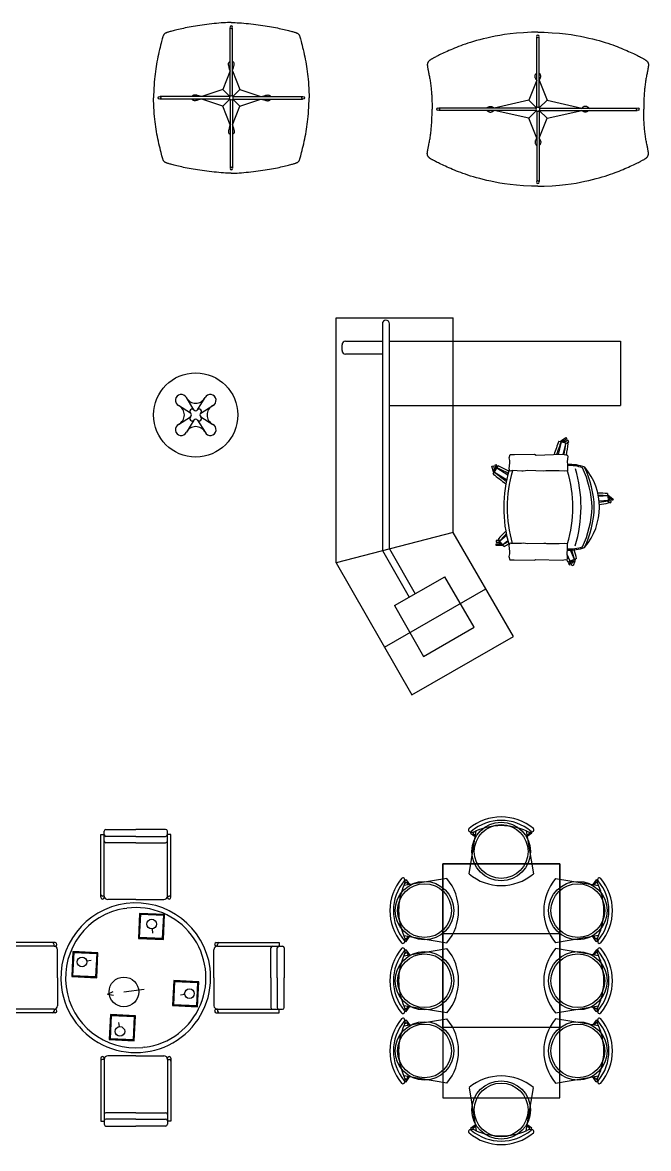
# Model space of a CAD drawing. Header units: millimetres. Extents: x -315 to 108661, y -1189 to 22294.
# Drawn here: x 37865 to 43214, y -783 to 8846 of the extents above; entities that cross this region are included whole.
import ezdxf

# ---------------------------------------------------------------- set-up
doc = ezdxf.new("R2010")
doc.units = ezdxf.units.MM
doc.layers.add('FurnitureBlock', color=7, linetype='Continuous')

# ---------------------------------------------------------------- blocks, each defined once
blk = doc.blocks.new('A$C4ff9e152')
at = {"layer": 'FurnitureBlock', "color": 18, "linetype": 'Continuous', "true_color": 0x000000}
for p, q in [((653.9, 657.4), (653.9, 1245.4)), ((674.7, 657.4), (674.7, 1245.4)), ((592.9, 715.3), (652.5, 656.1)), ((735.8, 715.3), (676.1, 656.1)), ((651.2, 654.6), (55.1, 654.6)), ((651.2, 633.8), (55.1, 633.8)), ((592.9, 573.2), (652.5, 632.3)), ((653.9, 631.1), (653.9, 43.1)), ((674.7, 631.1), (674.7, 43.1)), ((735.8, 573.2), (676.1, 632.3)), ((677.5, 654.6), (1273.5, 654.6)), ((677.5, 633.8), (1273.5, 633.8))]:
    blk.add_line(p, q, dxfattribs=at)
for points in [[(664.3, 1288.4), (650.1, 1288.2), (632.2, 1287.7), (614.6, 1286.9), (596.6, 1285.9), (577.8, 1284.6), (558.3, 1282.9), (538.2, 1281.1), (517.6, 1279), (496.8, 1276.7), (475.9, 1274.3), (455.1, 1271.7), (434.6, 1269), (414.5, 1266.3), (394.9, 1263.4), (375.7, 1260.5), (357, 1257.5), (338.8, 1254.5), (321.1, 1251.4), (303.9, 1248.2), (287.2, 1245), (271.1, 1241.8), (255.5, 1238.6), (240.6, 1235.3), (226.3, 1232.1), (212.7, 1229), (199.9, 1225.9), (187.9, 1222.9), (176.8, 1220.1), (166.5, 1217.4), (157.1, 1214.9), (148.6, 1212.6), (140.9, 1210.4), (133.9, 1208.3), (127.7, 1206.5), (122.1, 1204.8), (117.3, 1203.2), (113.1, 1201.8), (109.4, 1200.5), (106.2, 1199.3), (103.5, 1198.2), (101.1, 1197.1), (99, 1196), (97.2, 1194.9), (95.5, 1193.7), (93.8, 1192.3), (92.3, 1190.9), (90.8, 1189.4), (89.4, 1187.8), (88.1, 1186.2), (86.8, 1184.4), (85.6, 1182.6), (84.5, 1180.8), (83.4, 1178.8), (82.3, 1176.5), (81.1, 1173.6), (79.7, 1169.7), (78.1, 1164.6), (76.1, 1157.9), (73.7, 1149.4), (70.9, 1138.8), (67.4, 1125.9), (63.6, 1110.9), (59.3, 1094), (54.8, 1075.8), (50.2, 1056.4), (45.5, 1036.2), (40.9, 1015.6), (36.5, 994.8), (32.3, 974.1), (28.4, 953.5), (24.8, 932.9), (21.4, 912.1), (18.3, 891.1), (15.4, 869.7), (12.7, 848), (10.3, 825.6), (8, 802.6), (6, 778.7), (4.2, 753.5), (2.7, 726.8), (1.4, 698.2), (0.5, 667.6), (0, 644.2)], [(664.3, 1288.4), (678.6, 1288.2), (696.4, 1287.7), (714.1, 1286.9), (732, 1285.9), (750.8, 1284.6), (770.4, 1282.9), (790.5, 1281.1), (811.1, 1279), (831.9, 1276.7), (852.7, 1274.3), (873.5, 1271.7), (894, 1269), (914.1, 1266.3), (933.8, 1263.4), (952.9, 1260.5), (971.6, 1257.5), (989.8, 1254.5), (1007.5, 1251.4), (1024.7, 1248.2), (1041.4, 1245), (1057.6, 1241.8), (1073.1, 1238.6), (1088.1, 1235.3), (1102.4, 1232.1), (1115.9, 1229), (1128.7, 1225.9), (1140.7, 1222.9), (1151.9, 1220.1), (1162.1, 1217.4), (1171.5, 1214.9), (1180, 1212.6), (1187.8, 1210.4), (1194.7, 1208.3), (1201, 1206.5), (1206.5, 1204.8), (1211.4, 1203.2), (1215.6, 1201.8), (1219.2, 1200.5), (1222.4, 1199.3), (1225.1, 1198.2), (1227.5, 1197.1), (1229.6, 1196), (1231.5, 1194.9), (1233.2, 1193.7), (1234.8, 1192.3), (1236.4, 1190.9), (1237.9, 1189.4), (1239.3, 1187.8), (1240.6, 1186.2), (1241.9, 1184.4), (1243.1, 1182.6), (1244.2, 1180.8), (1245.3, 1178.8), (1246.4, 1176.5), (1247.6, 1173.6), (1248.9, 1169.7), (1250.6, 1164.6), (1252.5, 1157.9), (1254.9, 1149.4), (1257.8, 1138.8), (1261.2, 1125.9), (1265.1, 1110.9), (1269.3, 1094), (1273.8, 1075.8), (1278.5, 1056.4), (1283.2, 1036.2), (1287.8, 1015.6), (1292.2, 994.8), (1296.4, 974.1), (1300.2, 953.5), (1303.9, 932.9), (1307.2, 912.1), (1310.4, 891.1), (1313.3, 869.7), (1315.9, 848), (1318.4, 825.6), (1320.6, 802.6), (1322.6, 778.7), (1324.4, 753.5), (1326, 726.8), (1327.2, 698.2), (1328.2, 667.6), (1328.7, 644.2)], [(653.9, 874.9), (592.9, 715.3), (411.5, 654.6)], [(653.9, 874.9), (650.1, 889), (646.9, 900.6), (644.5, 910.1), (642.6, 917.6), (641.3, 923.7), (640.4, 928.5), (640, 932.5), (640, 936), (640.3, 939.2), (641, 942.2), (642, 945.1), (643.5, 947.8), (645.4, 950.4), (647.8, 952.9), (650.6, 955.3), (653.9, 957.6)], [(674.7, 874.9), (678.6, 889), (681.7, 900.6), (684.2, 910.1), (686.1, 917.6), (687.4, 923.7), (688.2, 928.5), (688.6, 932.5), (688.7, 936), (688.3, 939.2), (687.7, 942.2), (686.6, 945.1), (685.1, 947.8), (683.2, 950.4), (680.9, 952.9), (678.1, 955.3), (674.7, 957.6)], [(674.7, 874.9), (735.8, 715.3), (917.1, 654.6)], [(664.3, 0), (650.1, 0.2), (632.2, 0.7), (614.6, 1.5), (596.6, 2.5), (577.8, 3.9), (558.3, 5.5), (538.2, 7.3), (517.6, 9.4), (496.8, 11.7), (475.9, 14.1), (455.1, 16.7), (434.6, 19.4), (414.5, 22.2), (394.9, 25), (375.7, 27.9), (357, 30.9), (338.8, 33.9), (321.1, 37), (303.9, 40.2), (287.2, 43.4), (271.1, 46.6), (255.5, 49.9), (240.6, 53.1), (226.3, 56.3), (212.7, 59.5), (199.9, 62.5), (187.9, 65.5), (176.8, 68.3), (166.5, 71), (157.1, 73.5), (148.6, 75.8), (140.9, 78), (133.9, 80.1), (127.7, 82), (122.1, 83.7), (117.3, 85.2), (113.1, 86.6), (109.4, 87.9), (106.2, 89.1), (103.5, 90.2), (101.1, 91.3), (99, 92.4), (97.2, 93.6), (95.5, 94.8), (93.8, 96.1), (92.3, 97.5), (90.8, 99), (89.4, 100.6), (88.1, 102.3), (86.8, 104), (85.6, 105.8), (84.5, 107.6), (83.4, 109.6), (82.3, 111.9), (81.1, 114.8), (79.7, 118.7), (78.1, 123.8), (76.1, 130.5), (73.7, 139), (70.9, 149.6), (67.4, 162.5), (63.6, 177.6), (59.3, 194.4), (54.8, 212.6), (50.2, 232), (45.5, 252.2), (40.9, 272.8), (36.5, 293.6), (32.3, 314.3), (28.4, 334.9), (24.8, 355.6), (21.4, 376.3), (18.3, 397.3), (15.4, 418.7), (12.7, 440.5), (10.3, 462.8), (8, 485.8), (6, 509.8), (4.2, 534.9), (2.7, 561.7), (1.4, 590.2), (0.5, 620.9), (0, 644.2)], [(411.5, 654.6), (397.4, 658.5), (385.8, 661.6), (376.4, 664.1), (368.8, 665.9), (362.8, 667.3), (358, 668.1), (354, 668.5), (350.5, 668.5), (347.3, 668.2), (344.2, 667.5), (341.4, 666.5), (338.6, 665), (336, 663.1), (333.6, 660.8), (331.2, 657.9), (328.9, 654.6)], [(411.5, 633.8), (397.4, 630), (385.8, 626.8), (376.4, 624.3), (368.8, 622.5), (362.8, 621.1), (358, 620.3), (354, 619.9), (350.5, 619.9), (347.3, 620.2), (344.2, 620.9), (341.4, 621.9), (338.6, 623.4), (336, 625.3), (333.6, 627.6), (331.2, 630.5), (328.9, 633.8)], [(653.9, 413.5), (592.9, 573.2), (411.5, 633.8)], [(664.3, 0), (678.6, 0.2), (696.4, 0.7), (714.1, 1.5), (732, 2.5), (750.8, 3.9), (770.4, 5.5), (790.5, 7.3), (811.1, 9.4), (831.9, 11.7), (852.7, 14.1), (873.5, 16.7), (894, 19.4), (914.1, 22.2), (933.8, 25), (952.9, 27.9), (971.6, 30.9), (989.8, 33.9), (1007.5, 37), (1024.7, 40.2), (1041.4, 43.4), (1057.6, 46.6), (1073.1, 49.9), (1088.1, 53.1), (1102.4, 56.3), (1115.9, 59.5), (1128.7, 62.5), (1140.7, 65.5), (1151.9, 68.3), (1162.1, 71), (1171.5, 73.5), (1180, 75.8), (1187.8, 78), (1194.7, 80.1), (1201, 82), (1206.5, 83.7), (1211.4, 85.2), (1215.6, 86.6), (1219.2, 87.9), (1222.4, 89.1), (1225.1, 90.2), (1227.5, 91.3), (1229.6, 92.4), (1231.5, 93.6), (1233.2, 94.8), (1234.8, 96.1), (1236.4, 97.5), (1237.9, 99), (1239.3, 100.6), (1240.6, 102.3), (1241.9, 104), (1243.1, 105.8), (1244.2, 107.6), (1245.3, 109.6), (1246.4, 111.9), (1247.6, 114.8), (1248.9, 118.7), (1250.6, 123.8), (1252.5, 130.5), (1254.9, 139), (1257.8, 149.6), (1261.2, 162.5), (1265.1, 177.6), (1269.3, 194.4), (1273.8, 212.6), (1278.5, 232), (1283.2, 252.2), (1287.8, 272.8), (1292.2, 293.6), (1296.4, 314.3), (1300.2, 334.9), (1303.9, 355.6), (1307.2, 376.3), (1310.4, 397.3), (1313.3, 418.7), (1315.9, 440.5), (1318.4, 462.8), (1320.6, 485.8), (1322.6, 509.8), (1324.4, 534.9), (1326, 561.7), (1327.2, 590.2), (1328.2, 620.9), (1328.7, 644.2)], [(674.7, 413.5), (735.8, 573.2), (917.1, 633.8)], [(917.1, 654.6), (931.2, 658.5), (942.8, 661.6), (952.2, 664.1), (959.8, 666), (965.8, 667.3), (970.7, 668.1), (974.7, 668.5), (978.2, 668.6), (981.4, 668.2), (984.4, 667.6), (987.3, 666.5), (990, 665), (992.6, 663.1), (995.1, 660.8), (997.5, 658), (999.8, 654.6)], [(917.1, 633.8), (931.2, 630), (942.8, 626.8), (952.2, 624.4), (959.8, 622.5), (965.8, 621.1), (970.7, 620.3), (974.7, 619.9), (978.2, 619.9), (981.4, 620.2), (984.4, 620.9), (987.3, 621.9), (990, 623.4), (992.6, 625.3), (995.1, 627.6), (997.5, 630.5), (999.8, 633.8)], [(653.9, 413.5), (650.1, 399.4), (646.9, 387.8), (644.5, 378.4), (642.6, 370.8), (641.3, 364.8), (640.4, 359.9), (640, 355.9), (640, 352.4), (640.3, 349.2), (641, 346.2), (642, 343.3), (643.5, 340.6), (645.4, 338), (647.8, 335.5), (650.6, 333.1), (653.9, 330.8)], [(674.7, 413.5), (678.6, 399.4), (681.7, 387.8), (684.2, 378.4), (686.1, 370.8), (687.4, 364.8), (688.2, 359.9), (688.6, 355.9), (688.7, 352.4), (688.3, 349.2), (687.7, 346.2), (686.6, 343.3), (685.1, 340.6), (683.2, 338), (680.9, 335.5), (678.1, 333.1), (674.7, 330.8)]]:
    blk.add_lwpolyline(points, dxfattribs=at)
for centre in [(51.1, 644.2), (1277.5, 644.2)]:
    blk.add_circle(centre, 11.2, dxfattribs=at)
for centre, radius, start, end in [((664.3, 1249.4), 11.2, 90, 270), ((664.3, 1249.4), 11.2, 270, 90), ((664.3, 644.2), 16.8, 90, 270), ((664.3, 644.2), 16.8, 270, 90), ((664.3, 39), 11.2, 90, 270), ((664.3, 39), 11.2, 270, 90)]:
    blk.add_arc(centre, radius, start, end, dxfattribs=at)
blk = doc.blocks.new('A$C0fa32fe7')
at = {"layer": 'FurnitureBlock', "color": 18, "linetype": 'Continuous', "true_color": 0x000000}
for p, q in [((934.6, 672.5), (934.6, 1278.5)), ((955.4, 672.5), (955.4, 1278.5)), ((866.8, 736.2), (933, 671.1)), ((1023.1, 736.2), (956.9, 671.1)), ((931.8, 669.8), (96, 669.8)), ((931.9, 648.9), (96.1, 648.9)), ((866.8, 582.5), (933, 647.6)), ((934.6, 646.2), (934.6, 40.2)), ((955.4, 646.2), (955.4, 40.2)), ((1023.1, 582.5), (956.9, 647.6)), ((958.1, 669.8), (1793.9, 669.8)), ((958.1, 648.9), (1793.8, 648.9))]:
    blk.add_line(p, q, dxfattribs=at)
for points in [[(945, 1318.7), (891, 1317.2), (821.8, 1313.6), (761.2, 1309), (707.8, 1303.4), (660.6, 1297.1), (618.3, 1290.3), (579.5, 1283.1), (543.4, 1275.8), (509.6, 1268.4), (477.9, 1260.8), (448.2, 1253.2), (420.4, 1245.7), (394.4, 1238.1), (369.9, 1230.6), (346.9, 1223.2), (325.2, 1215.9), (304.8, 1208.8), (285.4, 1201.7), (267, 1194.7), (249.4, 1187.8), (232.6, 1181), (216.3, 1174.1), (200.6, 1167.3), (185.2, 1160.6), (170.3, 1153.9), (155.9, 1147.3), (142.1, 1140.9), (129.1, 1134.7), (116.8, 1128.8), (105.4, 1123.3), (94.9, 1118.2), (85.5, 1113.6), (77, 1109.4), (69.4, 1105.6), (62.5, 1102.1), (56.4, 1098.9), (50.9, 1096), (45.9, 1093.4), (41.4, 1090.9), (37.3, 1088.6), (33.5, 1086.4), (30, 1084.3), (26.8, 1082.3), (23.9, 1080.3), (21.2, 1078.4), (18.8, 1076.5), (16.5, 1074.6), (14.5, 1072.6), (12.6, 1070.6), (10.8, 1068.6), (9.2, 1066.6), (7.8, 1064.6), (6.5, 1062.5), (5.3, 1060.5), (4.3, 1058.4), (3.4, 1056.3), (2.6, 1054.2), (1.9, 1052.1), (1.3, 1050), (0.8, 1047.8), (0.5, 1045.6), (0.2, 1043.4), (0.1, 1041.1), (0, 1038.7), (0, 1036.2), (0.2, 1033.6), (0.4, 1030.8), (0.8, 1027.6), (1.3, 1024.2), (1.8, 1020.4), (2.6, 1016.2), (3.4, 1011.6), (4.3, 1006.4), (5.4, 1000.8), (6.6, 994.7), (7.9, 988.1), (9.3, 981.1), (10.8, 973.5), (12.4, 965.5), (14.1, 957), (15.9, 948), (17.7, 938.6), (19.5, 928.9), (21.4, 918.9), (23.1, 908.6), (24.9, 898), (26.5, 887.3), (28, 876.5), (29.4, 865.6), (30.7, 854.6), (31.9, 843.5), (33, 832.5), (34, 821.5), (35, 810.5), (35.8, 799.7), (36.6, 788.9), (37.3, 778.2), (38, 767.5), (38.5, 756.7), (39.1, 745.8), (39.5, 734.7), (39.8, 723.4), (40.1, 711.7), (40.4, 699.7), (40.5, 687), (40.6, 673.6), (40.5, 659.4)], [(945, 1318.7), (998.9, 1317.2), (1068.1, 1313.6), (1128.8, 1309), (1182.1, 1303.4), (1229.3, 1297.1), (1271.7, 1290.3), (1310.4, 1283.1), (1346.5, 1275.8), (1380.3, 1268.4), (1412, 1260.8), (1441.7, 1253.2), (1469.5, 1245.7), (1495.6, 1238.1), (1520, 1230.6), (1543, 1223.2), (1564.7, 1215.9), (1585.2, 1208.8), (1604.5, 1201.7), (1622.9, 1194.7), (1640.5, 1187.8), (1657.3, 1181), (1673.6, 1174.1), (1689.3, 1167.3), (1704.7, 1160.6), (1719.6, 1153.9), (1734, 1147.3), (1747.8, 1140.9), (1760.8, 1134.7), (1773.1, 1128.8), (1784.5, 1123.3), (1795, 1118.2), (1804.4, 1113.6), (1812.9, 1109.4), (1820.6, 1105.6), (1827.4, 1102.1), (1833.5, 1098.9), (1839, 1096), (1844, 1093.4), (1848.5, 1090.9), (1852.7, 1088.6), (1856.5, 1086.4), (1859.9, 1084.3), (1863.1, 1082.3), (1866, 1080.3), (1868.7, 1078.4), (1871.1, 1076.5), (1873.4, 1074.6), (1875.4, 1072.6), (1877.4, 1070.6), (1879.1, 1068.6), (1880.7, 1066.6), (1882.1, 1064.6), (1883.4, 1062.5), (1884.6, 1060.5), (1885.6, 1058.4), (1886.5, 1056.3), (1887.4, 1054.2), (1888, 1052.1), (1888.6, 1050), (1889.1, 1047.8), (1889.4, 1045.6), (1889.7, 1043.4), (1889.9, 1041.1), (1889.9, 1038.7), (1889.9, 1036.2), (1889.7, 1033.6), (1889.5, 1030.8), (1889.1, 1027.6), (1888.7, 1024.2), (1888.1, 1020.4), (1887.4, 1016.2), (1886.5, 1011.6), (1885.6, 1006.4), (1884.5, 1000.8), (1883.3, 994.7), (1882, 988.1), (1880.6, 981.1), (1879.1, 973.5), (1877.5, 965.5), (1875.8, 957), (1874, 948), (1872.2, 938.6), (1870.4, 928.9), (1868.6, 918.9), (1866.8, 908.6), (1865, 898), (1863.4, 887.3), (1861.9, 876.5), (1860.5, 865.6), (1859.2, 854.6), (1858, 843.5), (1856.9, 832.5), (1855.9, 821.5), (1854.9, 810.5), (1854.1, 799.7), (1853.3, 788.9), (1852.6, 778.2), (1851.9, 767.5), (1851.4, 756.7), (1850.9, 745.8), (1850.4, 734.7), (1850.1, 723.4), (1849.8, 711.7), (1849.5, 699.7), (1849.4, 687), (1849.4, 673.6), (1849.4, 659.4)], [(934.6, 908.2), (931.3, 913.3), (928.6, 917.8), (926.3, 921.8), (924.5, 925.6), (923, 929), (921.9, 932.2), (921.2, 935.4), (920.8, 938.5), (920.6, 941.7), (920.8, 945), (921.4, 948.6), (922.6, 952.3), (924.4, 956.4), (926.9, 960.9), (930.3, 965.7), (934.6, 971.1)], [(955.4, 908.2), (958.6, 913.3), (961.3, 917.8), (963.6, 921.8), (965.5, 925.6), (966.9, 929), (968, 932.2), (968.7, 935.4), (969.2, 938.5), (969.3, 941.7), (969.1, 945), (968.5, 948.6), (967.3, 952.3), (965.5, 956.4), (963, 960.9), (959.6, 965.7), (955.4, 971.1)], [(934.6, 908.2), (866.8, 736.2), (570.2, 669.8)], [(955.4, 908.2), (1023.1, 736.2), (1319.7, 669.8)], [(507.3, 669.8), (512.3, 673), (516.9, 675.7), (520.9, 678), (524.6, 679.9), (528.1, 681.3), (531.3, 682.4), (534.4, 683.1), (537.6, 683.6), (540.8, 683.7), (544.1, 683.5), (547.6, 682.9), (551.4, 681.7), (555.5, 679.9), (559.9, 677.4), (564.8, 674), (570.2, 669.8)], [(1382.6, 669.8), (1377.6, 673), (1373.1, 675.7), (1369, 678), (1365.3, 679.9), (1361.9, 681.3), (1358.6, 682.4), (1355.5, 683.1), (1352.3, 683.6), (1349.1, 683.7), (1345.8, 683.5), (1342.3, 682.9), (1338.5, 681.7), (1334.4, 679.9), (1330, 677.4), (1325.1, 674), (1319.7, 669.8)], [(945, 0), (891, 1.5), (821.8, 5.1), (761.2, 9.7), (707.8, 15.3), (660.6, 21.6), (618.3, 28.4), (579.5, 35.6), (543.4, 42.9), (509.6, 50.4), (477.9, 57.9), (448.2, 65.5), (420.4, 73), (394.4, 80.6), (369.9, 88.1), (346.9, 95.5), (325.2, 102.8), (304.8, 109.9), (285.4, 117), (267, 124), (249.4, 130.9), (232.6, 137.8), (216.3, 144.6), (200.6, 151.4), (185.2, 158.1), (170.3, 164.9), (155.9, 171.4), (142.1, 177.9), (129.1, 184), (116.8, 189.9), (105.4, 195.4), (94.9, 200.5), (85.5, 205.1), (77, 209.3), (69.4, 213.2), (62.5, 216.6), (56.4, 219.8), (50.9, 222.7), (45.9, 225.3), (41.4, 227.8), (37.3, 230.1), (33.5, 232.3), (30, 234.4), (26.8, 236.4), (23.9, 238.4), (21.2, 240.3), (18.8, 242.2), (16.5, 244.2), (14.5, 246.1), (12.6, 248.1), (10.8, 250.1), (9.2, 252.1), (7.8, 254.1), (6.5, 256.2), (5.3, 258.2), (4.3, 260.3), (3.4, 262.4), (2.6, 264.5), (1.9, 266.6), (1.3, 268.7), (0.8, 270.9), (0.5, 273.1), (0.2, 275.4), (0.1, 277.7), (0, 280), (0, 282.5), (0.2, 285.1), (0.4, 288), (0.8, 291.1), (1.3, 294.5), (1.8, 298.3), (2.6, 302.5), (3.4, 307.2), (4.3, 312.3), (5.4, 317.9), (6.6, 324), (7.9, 330.6), (9.3, 337.7), (10.8, 345.2), (12.4, 353.2), (14.1, 361.8), (15.9, 370.7), (17.7, 380.1), (19.5, 389.8), (21.4, 399.9), (23.1, 410.2), (24.9, 420.7), (26.5, 431.4), (28, 442.2), (29.4, 453.1), (30.7, 464.1), (31.9, 475.2), (33, 486.2), (34, 497.2), (35, 508.2), (35.8, 519.1), (36.6, 529.8), (37.3, 540.5), (38, 551.2), (38.5, 562), (39.1, 572.9), (39.5, 584), (39.8, 595.3), (40.1, 607), (40.4, 619), (40.5, 631.7), (40.6, 645.2), (40.5, 659.4)], [(507.3, 649), (512.3, 645.7), (516.9, 643), (520.9, 640.7), (524.6, 638.9), (528.1, 637.4), (531.3, 636.3), (534.4, 635.6), (537.6, 635.2), (540.8, 635), (544.1, 635.2), (547.6, 635.8), (551.4, 637), (555.5, 638.8), (559.9, 641.3), (564.8, 644.7), (570.2, 649)], [(934.6, 410.5), (866.8, 582.5), (570.2, 649)], [(945, 0), (998.9, 1.5), (1068.1, 5.1), (1128.8, 9.7), (1182.1, 15.3), (1229.3, 21.6), (1271.7, 28.4), (1310.4, 35.6), (1346.5, 42.9), (1380.3, 50.4), (1412, 57.9), (1441.7, 65.5), (1469.5, 73), (1495.6, 80.6), (1520, 88.1), (1543, 95.5), (1564.7, 102.8), (1585.2, 109.9), (1604.5, 117), (1622.9, 124), (1640.5, 130.9), (1657.3, 137.8), (1673.6, 144.6), (1689.3, 151.4), (1704.7, 158.1), (1719.6, 164.9), (1734, 171.4), (1747.8, 177.9), (1760.8, 184), (1773.1, 189.9), (1784.5, 195.4), (1795, 200.5), (1804.4, 205.1), (1812.9, 209.3), (1820.6, 213.2), (1827.4, 216.6), (1833.5, 219.8), (1839, 222.7), (1844, 225.3), (1848.5, 227.8), (1852.7, 230.1), (1856.5, 232.3), (1859.9, 234.4), (1863.1, 236.4), (1866, 238.4), (1868.7, 240.3), (1871.1, 242.2), (1873.4, 244.2), (1875.4, 246.1), (1877.4, 248.1), (1879.1, 250.1), (1880.7, 252.1), (1882.1, 254.1), (1883.4, 256.2), (1884.6, 258.2), (1885.6, 260.3), (1886.5, 262.4), (1887.4, 264.5), (1888, 266.6), (1888.6, 268.7), (1889.1, 270.9), (1889.4, 273.1), (1889.7, 275.4), (1889.9, 277.7), (1889.9, 280), (1889.9, 282.5), (1889.7, 285.1), (1889.5, 288), (1889.1, 291.1), (1888.7, 294.5), (1888.1, 298.3), (1887.4, 302.5), (1886.5, 307.2), (1885.6, 312.3), (1884.5, 317.9), (1883.3, 324), (1882, 330.6), (1880.6, 337.7), (1879.1, 345.2), (1877.5, 353.2), (1875.8, 361.8), (1874, 370.7), (1872.2, 380.1), (1870.4, 389.8), (1868.6, 399.9), (1866.8, 410.2), (1865, 420.7), (1863.4, 431.4), (1861.9, 442.2), (1860.5, 453.1), (1859.2, 464.1), (1858, 475.2), (1856.9, 486.2), (1855.9, 497.2), (1854.9, 508.2), (1854.1, 519.1), (1853.3, 529.8), (1852.6, 540.5), (1851.9, 551.2), (1851.4, 562), (1850.9, 572.9), (1850.4, 584), (1850.1, 595.3), (1849.8, 607), (1849.5, 619), (1849.4, 631.7), (1849.4, 645.2), (1849.4, 659.4)], [(955.4, 410.5), (1023.1, 582.5), (1319.7, 649)], [(1382.6, 649), (1377.6, 645.7), (1373.1, 643), (1369, 640.7), (1365.3, 638.9), (1361.9, 637.4), (1358.6, 636.3), (1355.5, 635.6), (1352.3, 635.2), (1349.1, 635), (1345.8, 635.2), (1342.3, 635.8), (1338.5, 637), (1334.4, 638.8), (1330, 641.3), (1325.1, 644.7), (1319.7, 649)], [(934.6, 410.5), (931.3, 405.4), (928.6, 400.9), (926.3, 396.9), (924.5, 393.2), (923, 389.7), (921.9, 386.5), (921.2, 383.3), (920.8, 380.2), (920.6, 377), (920.8, 373.7), (921.4, 370.1), (922.6, 366.4), (924.4, 362.3), (926.9, 357.8), (930.3, 353), (934.6, 347.6)], [(955.4, 410.5), (958.6, 405.4), (961.3, 400.9), (963.6, 396.9), (965.5, 393.2), (966.9, 389.7), (968, 386.5), (968.7, 383.3), (969.2, 380.2), (969.3, 377), (969.1, 373.7), (968.5, 370.1), (967.3, 366.4), (965.5, 362.3), (963, 357.8), (959.6, 353), (955.4, 347.6)]]:
    blk.add_lwpolyline(points, dxfattribs=at)
for centre in [(92, 659.3), (1797.9, 659.3)]:
    blk.add_circle(centre, 11.2, dxfattribs=at)
for centre, radius, start, end in [((945, 1282.6), 11.2, 90, 270), ((945, 1282.6), 11.2, 270, 90), ((945, 659.4), 16.8, 90, 270), ((945, 659.4), 16.8, 270, 90), ((945, 36.2), 11.2, 90, 270), ((945, 36.2), 11.2, 270, 90)]:
    blk.add_arc(centre, radius, start, end, dxfattribs=at)
blk = doc.blocks.new('A$Cfc5571a5')
at = {"layer": 'FurnitureBlock', "color": 18, "true_color": 0x000000}
for p, q in [((345, 403.2), (280.3, 508.2)), ((375, 403.2), (439.7, 508.2)), ((316.8, 375), (213.5, 440.4)), ((403.2, 375), (506.5, 440.4)), ((213.5, 279.6), (316.8, 345)), ((345, 316.8), (280.3, 211.8)), ((375, 316.8), (439.7, 211.8)), ((403.2, 345), (506.5, 279.6))]:
    blk.add_line(p, q, dxfattribs=at)
blk.add_circle((360, 360), 360, dxfattribs=at)
for centre, radius, start, end in [((236, 485), 50, 27.66045, 243.2345), ((360, 550), 90, 207.66045, 332.33955), ((484, 485), 50, 296.7655, 152.33955), ((173, 360), 90, 296.7655, 63.2345), ((330, 390), 20, 41.40962, 228.59038), ((360, 416.5), 20, 221.40962, 318.59038), ((390, 390), 20, 311.40962, 138.59038), ((547, 360), 90, 116.7655, 243.2345), ((330, 330), 20, 131.40962, 318.59038), ((303.5, 360), 20, 311.40962, 48.59038), ((360, 303.5), 20, 41.40962, 138.59038), ((390, 330), 20, 221.40962, 48.59038), ((416.5, 360), 20, 131.40962, 228.59038), ((236, 235), 50, 116.7655, 332.33955), ((360, 170), 90, 27.66045, 152.33955), ((484, 235), 50, 207.66045, 63.2345)]:
    blk.add_arc(centre, radius, start, end, dxfattribs=at)
blk = doc.blocks.new('A$C6af6b050')
at = {"layer": 'FurnitureBlock', "color": 18, "linetype": 'ByBlock', "lineweight": -2, "ltscale": 0.7, "true_color": 0x000000}
for p, q in [((2932.4, 4332.6), (2932.4, 6427.6)), ((2932.4, 6427.6), (3932.4, 6427.6)), ((3932.4, 4592.6), (3932.4, 6427.6)), ((3932.4, 6227.6), (5362.4, 6227.6)), ((5362.4, 6227.6), (5362.4, 5677.6)), ((3932.4, 5677.6), (5362.4, 5677.6)), ((4410.7, 5232), (4418.6, 5258.8)), ((4415.7, 5209.2), (4410.7, 5232)), ((4416.5, 5187.5), (4415.7, 5209.2)), ((4418.6, 5258.8), (4456.7, 5258.7)), ((4456.7, 5258.7), (4627.7, 5262.7)), ((4627.7, 5262.7), (4640.6, 5254.6)), ((4640.6, 5254.6), (4865, 5260.6)), ((4865, 5260.6), (4893.8, 5255.5)), ((4893.8, 5255.5), (4907.9, 5256)), ((4911.3, 5245.8), (4907.2, 5195)), ((4907.9, 5256), (4911.3, 5245.8)), ((4410.5, 5136.1), (4416.5, 5187.5)), ((4416.7, 5118.8), (4410.5, 5136.1)), ((4422.6, 5117.7), (4416.7, 5118.8)), ((4430.7, 5119), (4422.6, 5117.7)), ((4438.8, 5120.9), (4430.7, 5119)), ((4518, 5117.7), (4438.8, 5120.9)), ((4531.2, 5116.6), (4518, 5117.7)), ((4551.2, 5119.8), (4531.2, 5116.6)), ((4571.1, 5122), (4551.2, 5119.8)), ((4707.1, 5117.9), (4571.1, 5122)), ((4724.1, 5119), (4707.1, 5117.9)), ((4733.1, 5120.7), (4724.1, 5119)), ((4744.4, 5120.7), (4733.1, 5120.7)), ((4839.3, 5120.5), (4744.4, 5120.7)), ((4883.4, 5117), (4839.3, 5120.5)), ((4910.5, 5119.8), (4883.4, 5117)), ((4907.2, 5195), (4910, 5174.1)), ((4910, 5174.1), (4910.5, 5140.7)), ((4910.5, 5140.7), (4910.5, 5119.8)), ((3932.4, 4592.6), (2932.4, 4332.6)), ((3932.4, 4592.6), (2932.4, 4332.6)), ((3327.2, 4558.9), (3327.4, 4558.4)), ((4446.5, 3702), (3932.4, 4592.6)), ((4415.5, 4498.8), (4409.2, 4481.5)), ((4409.2, 4481.5), (4415, 4430)), ((4415, 4430), (4414.2, 4408.4)), ((4421.4, 4499.8), (4415.5, 4498.8)), ((4429.5, 4498.5), (4421.4, 4499.8)), ((4437.6, 4496.6), (4429.5, 4498.5)), ((4516.8, 4499.4), (4437.6, 4496.6)), ((4530.1, 4500.5), (4516.8, 4499.4)), ((4550, 4497.2), (4530.1, 4500.5)), ((4569.9, 4494.9), (4550, 4497.2)), ((4705.9, 4498.5), (4569.9, 4494.9)), ((4722.9, 4497.3), (4705.9, 4498.5)), ((4731.9, 4495.6), (4722.9, 4497.3)), ((4743.2, 4495.6), (4731.9, 4495.6)), ((4838.1, 4495.4), (4743.2, 4495.6)), ((4882.2, 4498.7), (4838.1, 4495.4)), ((4909.3, 4495.8), (4882.2, 4498.7)), ((4905.8, 4420.7), (4908.6, 4441.6)), ((4908.6, 4441.6), (4909.3, 4474.9)), ((4909.3, 4474.9), (4909.3, 4495.8)), ((4414.2, 4408.4), (4409, 4385.6)), ((4409, 4385.6), (4416.9, 4358.8)), ((4416.9, 4358.8), (4455, 4358.7)), ((4455, 4358.7), (4626, 4354.1)), ((4626, 4354.1), (4638.9, 4362)), ((4638.9, 4362), (4863.3, 4355.2)), ((4863.3, 4355.2), (4892.1, 4360.2)), ((4892.1, 4360.2), (4906.2, 4359.6)), ((4909.6, 4369.8), (4905.8, 4420.7)), ((4906.2, 4359.6), (4909.6, 4369.8)), ((2932.4, 4332.6), (3578.9, 3204.7)), ((3578.9, 3204.7), (4446.5, 3702))]:
    blk.add_line(p, q, dxfattribs=at)
at = {"layer": 'FurnitureBlock', "color": 18, "linetype": 'ByBlock', "lineweight": -2, "ltscale": 0.4, "true_color": 0x000000}
for p, q in [((3327.4, 6377.6), (3327.4, 4437.8)), ((3387.4, 4453.7), (3387.4, 6377.6)), ((2982.4, 6147.6), (2982.4, 6197.6)), ((3012.4, 6227.6), (3327.4, 6227.6)), ((3387.4, 6227.6), (3932.4, 6227.6)), ((3327.4, 6117.6), (3012.4, 6117.6)), ((3387.4, 5677.6), (3932.4, 5677.6)), ((3327.4, 4437.8), (3556.1, 4038.8)), ((3387.4, 4453.7), (3608.1, 4068.7)), ((3430.3, 3966.7), (3862.1, 4214.3)), ((4112.1, 3781.2), (3862.1, 4214.3)), ((3345.2, 3612.5), (4212.7, 4109.8)), ((3430.3, 3966.7), (3678.9, 3532.9)), ((3678.9, 3532.9), (4112.1, 3781.2))]:
    blk.add_line(p, q, dxfattribs=at)
at = {"layer": 'FurnitureBlock', "color": 18, "linetype": 'ByBlock', "lineweight": -2, "true_color": 0x000000}
for p, q in [((4861.7, 5381.5), (4896, 5404)), ((4904, 5392.9), (4893, 5384.9)), ((4896, 5404), (4904, 5392.9)), ((4855.1, 5368.2), (4828.5, 5259.6)), ((4835.5, 5373), (4914.4, 5353.6)), ((4847.5, 5370), (4861.7, 5381.5)), ((4849.2, 5353), (4848.9, 5352.7)), ((4894.8, 5358.4), (4870.6, 5259.6)), ((4893, 5384.9), (4882.3, 5377.1)), ((4901, 5373.9), (4890.4, 5366.1)), ((4912, 5381.9), (4901, 5373.9)), ((4902.4, 5356.6), (4920.1, 5370.9)), ((4920.1, 5370.9), (4912, 5381.9)), ((4263.3, 5159), (4276.3, 5163.2)), ((4274.1, 5119.4), (4263.3, 5159)), ((4274.1, 5091.9), (4316.9, 5161)), ((4280.6, 5102.4), (4274.1, 5119.4)), ((4276.3, 5163.2), (4280.5, 5150.3)), ((4280.5, 5150.3), (4284.6, 5137.7)), ((4284.7, 5109), (4389.2, 5044.4)), ((4302.2, 5171.7), (4289.3, 5167.5)), ((4289.3, 5167.5), (4293.5, 5154.5)), ((4293.5, 5154.5), (4297.6, 5142)), ((4314.3, 5140.2), (4302.2, 5171.7)), ((4306.3, 5143.8), (4399, 5086.5)), ((4297.4, 5098.8), (4297.5, 5098.4)), ((5252.4, 4926), (5258.4, 4844.9)), ((5253.3, 4913.6), (5268.6, 4903.7)), ((5253.9, 4905.8), (5174.2, 4899.9)), ((5256.9, 4865), (5179.7, 4859.3)), ((5237.6, 4906.7), (5237.3, 4906.9)), ((5248.3, 4863.2), (5276.6, 4844.8)), ((5273.5, 4863.9), (5262.8, 4871.6)), ((5268.6, 4903.7), (5300.6, 4878)), ((5281.5, 4874.9), (5270.8, 4882.7)), ((5284.6, 4855.9), (5273.5, 4863.9)), ((5276.6, 4844.8), (5284.6, 4855.9)), ((5292.6, 4866.9), (5281.5, 4874.9)), ((5300.6, 4878), (5292.6, 4866.9)), ((4368, 4471.1), (4315.5, 4533.2)), ((4328.5, 4517.8), (4388.7, 4568.8)), ((4334.5, 4524.3), (4300.7, 4522.6)), ((4300.7, 4522.6), (4300.8, 4508.9)), ((4300.8, 4508.9), (4314.4, 4508.9)), ((4300.8, 4495.3), (4314.5, 4495.3)), ((4300.8, 4481.6), (4300.8, 4495.3)), ((4341.8, 4479.7), (4300.8, 4481.6)), ((4314.4, 4508.9), (4327.6, 4509)), ((4314.5, 4495.3), (4327.6, 4495.3)), ((4360, 4480.6), (4341.8, 4479.7)), ((4355, 4486.5), (4399.2, 4523.9)), ((4368.6, 4495.4), (4369.1, 4495.4)), ((4968.7, 4361), (4935.8, 4441.5)), ((4930.8, 4345.5), (4907.1, 4403.4)), ((4987.3, 4368.6), (4912.1, 4337.8)), ((4926.4, 4353.1), (4917.7, 4320.5)), ((4934.9, 4329.3), (4938.9, 4341.9)), ((4947.8, 4325.1), (4951.9, 4337.7)), ((4971.2, 4346.3), (4956.6, 4308)), ((4964.5, 4376.7), (4964.6, 4377.1)), ((4975.9, 4363.9), (4971.2, 4346.3)), ((4917.7, 4320.5), (4930.7, 4316.3)), ((4930.7, 4316.3), (4934.9, 4329.3)), ((4943.6, 4312.1), (4947.8, 4325.1)), ((4956.6, 4308), (4943.6, 4312.1))]:
    blk.add_line(p, q, dxfattribs=at)
at = {"layer": 'FurnitureBlock', "color": 18, "linetype": 'ByBlock', "lineweight": -2, "ltscale": 0.4, "true_color": 0x000000}
for centre, start, end in [((3357.4, 6377.6), 90, 180), ((3357.4, 6377.6), 0, 90), ((3012.4, 6197.6), 90, 180), ((3012.4, 6147.6), 180, 270)]:
    blk.add_arc(centre, 30, start, end, dxfattribs=at)
at = {"layer": 'FurnitureBlock', "color": 18, "linetype": 'ByBlock', "lineweight": -2, "true_color": 0x000000}
for centre, radius, start, end in [((7134.2, 4483.5), 2464.8, 158.84716, 161.66837), ((7134.2, 4483.5), 2444.8, 158.78639, 161.49898), ((4874.9, 5363.3), 15.7, 346.23417, 166.23417), ((4874.9, 5363.3), 6.83, 346.23417, 166.23417), ((2464.8, 5627.5), 2444.8, 351.30024, 353.68194), ((2464.8, 5627.5), 2464.8, 351.30024, 353.62117), ((4295.5, 5126.4), 15.7, 58.23417, 238.23417), ((5830.4, 7003.3), 2444.8, 230.78639, 233.79506), ((4295.5, 5126.4), 6.83, 58.23417, 238.23417), ((3299.5, 2915.9), 2444.8, 63.19694, 65.68194), ((3299.5, 2915.9), 2464.8, 63.29167, 65.62117), ((5830.4, 7003.3), 2464.8, 230.84716, 234.0161), ((5116.8, 2464.8), 2464.8, 86.84716, 88.80538), ((5116.8, 2464.8), 2444.8, 86.78639, 88.69484), ((4761.9, 7259.2), 2444.8, 279.85916, 281.68194), ((4761.9, 7259.2), 2464.8, 279.80714, 281.62117), ((5255.4, 4885.4), 15.7, 274.23417, 94.23417), ((5255.4, 4885.4), 6.83, 274.23417, 94.23417), ((6136.3, 2871.8), 2464.8, 135.37459, 137.62117), ((6136.3, 2871.8), 2444.8, 135.69865, 137.68194), ((4341.7, 4502.2), 15.7, 130.23417, 310.23417), ((4341.7, 4502.2), 6.83, 130.23417, 310.23417), ((3031.1, 6541.9), 2444.8, 302.78639, 304.07802), ((3031.1, 6541.9), 2464.8, 302.84716, 303.91828), ((2604.8, 3737), 2444.8, 14.78639, 16.75741), ((2604.8, 3737), 2464.8, 14.84716, 16.65956), ((7054.8, 5556.1), 2464.8, 209.03271, 209.62117), ((7054.8, 5556.1), 2444.8, 208.60674, 209.68194), ((4949.7, 4353.2), 15.7, 202.23417, 22.23417), ((4949.7, 4353.2), 6.83, 202.23417, 22.23417)]:
    blk.add_arc(centre, radius, start, end, dxfattribs=at)
at = {"layer": 'FurnitureBlock', "color": 18, "linetype": 'ByBlock', "lineweight": -2, "ltscale": 0.7, "true_color": 0x000000}
for centre, radius, start, end in [((5511, 4805.6), 1146.9, 163.71923, 196.06159), ((5511, 4805.6), 1116.9, 163.71923, 196.06159), ((3868.4, 4809.8), 1086.6, 343.31365, 16.46717), ((4924, 4797.4), 377, 69.28532, 92.11949), ((4924, 4797.4), 367, 71.97059, 92.11949), ((3868.4, 4809.8), 1156.6, 359.89041, 16.46717), ((4288.1, 4783), 831.6, 1.68803, 25.89013), ((4652.4, 4808.3), 529.8, 319.62754, 40.15328), ((4283.9, 4782.6), 855, 1.67121, 25.43789), ((3868.4, 4809.8), 1156.6, 343.31365, 359.89041), ((4288.1, 4832), 831.6, 334.10987, 358.31197), ((4283.9, 4832.4), 855, 334.56211, 358.32879), ((4924, 4818.2), 377, 267.66133, 290.4955), ((4924, 4818.2), 367, 267.66133, 287.81023)]:
    blk.add_arc(centre, radius, start, end, dxfattribs=at)
blk = doc.blocks.new('A$C69c61a43')
at = {"layer": 'FurnitureBlock', "color": 18, "linetype": 'ByBlock', "lineweight": -2, "true_color": 0x000000}
for p, q in [((998.4, 2494.7), (998.4, 2521.7)), ((1013.4, 2536.7), (1268.4, 2536.7)), ((1523.4, 2536.7), (1268.4, 2536.7)), ((1538.4, 2494.7), (1538.4, 2521.7)), ((968.4, 1956.7), (968.4, 2494.7)), ((968.4, 2494.7), (998.4, 2494.7)), ((998.4, 1966.7), (998.4, 2494.7)), ((1268.4, 2476.7), (1013.4, 2476.7)), ((1268.4, 2422.9), (1013.4, 2422.9)), ((1268.4, 2476.7), (1523.4, 2476.7)), ((1268.4, 2422.9), (1523.4, 2422.9)), ((1568.4, 2494.7), (1538.4, 2494.7)), ((1538.4, 1966.7), (1538.4, 2494.7)), ((1568.4, 1956.7), (1568.4, 2494.7)), ((998.4, 1966.7), (983.4, 1966.7)), ((998.4, 1966.7), (998.4, 1956.7)), ((1268.4, 1936.7), (1028.4, 1936.7)), ((1268.4, 1936.7), (1508.4, 1936.7)), ((1538.4, 1966.7), (1538.4, 1956.7)), ((1538.4, 1966.7), (1553.4, 1966.7)), ((1175.2, 1861.2), (1191.1, 1863.3)), ((1300.9, 1819.1), (1290.9, 1605.3)), ((1298.2, 1612), (1307.6, 1811.7)), ((1307.6, 1811.7), (1298.2, 1612)), ((1514.7, 1809), (1300.9, 1819.1)), ((1507.4, 1802.4), (1307.6, 1811.7)), ((1307.6, 1811.7), (1507.4, 1802.4)), ((1498, 1602.6), (1507.4, 1802.4)), ((1507.4, 1802.4), (1498, 1602.6)), ((1504.7, 1595.3), (1514.7, 1809)), ((1404, 1727.3), (1404, 1727.3)), ((1415.3, 1650.9), (1410.1, 1686.5)), ((580, 1568.4), (42, 1568.4)), ((42, 1568.4), (42, 1538.4)), ((570, 1538.4), (570, 1553.4)), ((1290.9, 1605.3), (1504.7, 1595.3)), ((1498, 1602.6), (1298.2, 1612)), ((1298.2, 1612), (1498, 1602.6)), ((1956.7, 1568.4), (2494.7, 1568.4)), ((1966.7, 1538.4), (1966.7, 1553.4)), ((2494.7, 1568.4), (2494.7, 1538.4)), ((0, 1523.4), (0, 1268.4)), ((42, 1538.4), (15, 1538.4)), ((570, 1538.4), (42, 1538.4)), ((60, 1268.4), (60, 1523.4)), ((113.8, 1268.4), (113.8, 1523.4)), ((570, 1538.4), (580, 1538.4)), ((600, 1268.4), (600, 1508.4)), ((731, 1492.5), (721, 1278.7)), ((737.7, 1485.1), (728.3, 1285.4)), ((728.3, 1285.4), (737.7, 1485.1)), ((944.8, 1482.4), (731, 1492.5)), ((737.7, 1485.1), (937.4, 1475.8)), ((937.4, 1475.8), (737.7, 1485.1)), ((937.4, 1475.8), (928.1, 1276)), ((928.1, 1276), (937.4, 1475.8)), ((934.8, 1268.7), (944.8, 1482.4)), ((1936.7, 1268.4), (1936.7, 1508.4)), ((1966.7, 1538.4), (1956.7, 1538.4)), ((1966.7, 1538.4), (2494.7, 1538.4)), ((2422.9, 1268.4), (2422.9, 1523.4)), ((2476.7, 1268.4), (2476.7, 1523.4)), ((2494.7, 1538.4), (2521.7, 1538.4)), ((2536.7, 1523.4), (2536.7, 1268.4)), ((809.4, 1404), (809.4, 1404)), ((885.8, 1415.3), (850.3, 1410.1)), ((0, 1013.4), (0, 1268.4)), ((60, 1268.4), (60, 1013.4)), ((113.8, 1268.4), (113.8, 1013.4)), ((600, 1268.4), (600, 1028.4)), ((721, 1278.7), (934.8, 1268.7)), ((728.3, 1285.4), (928.1, 1276)), ((928.1, 1276), (728.3, 1285.4)), ((1936.7, 1268.4), (1936.7, 1028.4)), ((1936.7, 1268.4), (1936.7, 1268.4)), ((2422.9, 1268.4), (2422.9, 1013.4)), ((2476.7, 1268.4), (2476.7, 1013.4)), ((2536.7, 1013.4), (2536.7, 1268.4)), ((1167.2, 1147), (1339.9, 1169.3)), ((1592.3, 1244.6), (1582.3, 1030.8)), ((1589.6, 1037.5), (1599, 1237.3)), ((1599, 1237.3), (1589.6, 1037.5)), ((1806.1, 1234.6), (1592.3, 1244.6)), ((1798.7, 1227.9), (1599, 1237.3)), ((1599, 1237.3), (1798.7, 1227.9)), ((1789.4, 1028.1), (1798.7, 1227.9)), ((1798.7, 1227.9), (1789.4, 1028.1)), ((1796, 1020.8), (1806.1, 1234.6)), ((1025.9, 1128.7), (1075.3, 1150.5)), ((1025.9, 1128.7), (1079.2, 1120.1)), ((1167.2, 1147), (1167.2, 1147)), ((1650.9, 1121.4), (1686.4, 1126.7)), ((1727.3, 1132.7), (1727.3, 1132.7)), ((42, 998.4), (15, 998.4)), ((42, 968.4), (42, 998.4)), ((570, 998.4), (42, 998.4)), ((580, 968.4), (42, 968.4)), ((570, 998.4), (580, 998.4)), ((570, 998.4), (570, 983.4)), ((1582.3, 1030.8), (1796, 1020.8)), ((1789.4, 1028.1), (1589.6, 1037.5)), ((1589.6, 1037.5), (1789.4, 1028.1)), ((1966.7, 998.4), (1956.7, 998.4)), ((1956.7, 968.4), (2494.7, 968.4)), ((1966.7, 998.4), (2494.7, 998.4)), ((1966.7, 998.4), (1966.7, 983.4)), ((2494.7, 968.4), (2494.7, 998.4)), ((2494.7, 998.4), (2521.7, 998.4)), ((1051.5, 953.9), (1041.5, 740.2)), ((1048.8, 746.8), (1058.2, 946.6)), ((1058.2, 946.6), (1048.8, 746.8)), ((1265.3, 943.9), (1051.5, 953.9)), ((1257.9, 937.2), (1058.2, 946.6)), ((1058.2, 946.6), (1257.9, 937.2)), ((1121.4, 885.9), (1126.6, 850.3)), ((1248.6, 737.5), (1257.9, 937.2)), ((1257.9, 937.2), (1248.6, 737.5)), ((1255.2, 730.1), (1265.3, 943.9)), ((1132.7, 809.4), (1132.7, 809.4)), ((1041.5, 740.2), (1255.2, 730.1)), ((1248.6, 737.5), (1048.8, 746.8)), ((1048.8, 746.8), (1248.6, 737.5)), ((968.4, 580), (968.4, 42)), ((998.4, 570), (998.4, 580)), ((1268.4, 600), (1028.4, 600)), ((1268.4, 600), (1508.4, 600)), ((1345.3, 673.4), (1329.4, 671.4)), ((1538.4, 570), (1538.4, 580)), ((1568.4, 580), (1568.4, 42)), ((998.4, 570), (983.4, 570)), ((998.4, 570), (998.4, 42)), ((1538.4, 570), (1538.4, 42)), ((1538.4, 570), (1553.4, 570)), ((1268.4, 113.8), (1013.4, 113.8)), ((1268.4, 113.8), (1523.4, 113.8)), ((968.4, 42), (998.4, 42)), ((998.4, 42), (998.4, 15)), ((1268.4, 60), (1013.4, 60)), ((1013.4, 0), (1268.4, 0)), ((1268.4, 60), (1523.4, 60)), ((1523.4, 0), (1268.4, 0)), ((1568.4, 42), (1538.4, 42)), ((1538.4, 42), (1538.4, 15))]:
    blk.add_line(p, q, dxfattribs=at)
for centre, radius in [((1404, 1727.3), 41.3), ((809.4, 1404), 41.3), ((1167.2, 1147), 127), ((1727.3, 1132.7), 41.3), ((1132.7, 809.4), 41.3)]:
    blk.add_circle(centre, radius, dxfattribs=at)
for centre, radius, start, end in [((1013.4, 2521.7), 15, 90, 180), ((1523.4, 2521.7), 15, 0, 90), ((1013.4, 2491.7), 15, 180, 270), ((1013.4, 2437.9), 15, 180, 270), ((1523.4, 2491.7), 15, 270, 0), ((1523.4, 2437.9), 15, 270, 0), ((983.4, 1981.7), 15, 180, 270), ((983.4, 1956.7), 15, 180, 0), ((1028.4, 1966.7), 30, 180, 270), ((1508.4, 1966.7), 30, 270, 0), ((1553.4, 1956.7), 15, 180, 0), ((1553.4, 1981.7), 15, 270, 0), ((1268.3, 1268.3), 640, 7.38465, 187.38465), ((1268.4, 1268.4), 600.1, 98.93151, 275.83779), ((1268.3, 1268.4), 599.9, 277.37463, 97.39467), ((555, 1553.4), 15, 0, 90), ((580, 1553.4), 15, 270, 90), ((1956.7, 1553.4), 15, 90, 270), ((1981.7, 1553.4), 15, 90, 180), ((15, 1523.4), 15, 90, 180), ((45, 1523.4), 15, 0, 90), ((98.8, 1523.4), 15, 0, 90), ((570, 1508.4), 30, 0, 90), ((1966.7, 1508.4), 30, 90, 180), ((2437.9, 1523.4), 15, 90, 180), ((2491.7, 1523.4), 15, 90, 180), ((2521.7, 1523.4), 15, 0, 90), ((1268.3, 1268.3), 640, 187.38465, 7.38465), ((15, 1013.4), 15, 180, 270), ((45, 1013.4), 15, 270, 0), ((98.8, 1013.4), 15, 270, 0), ((555, 983.4), 15, 270, 0), ((570, 1028.4), 30, 270, 0), ((580, 983.4), 15, 270, 90), ((1966.7, 1028.4), 30, 180, 270), ((1956.7, 983.4), 15, 90, 270), ((1981.7, 983.4), 15, 180, 270), ((2437.9, 1013.4), 15, 180, 270), ((2491.7, 1013.4), 15, 180, 270), ((2521.7, 1013.4), 15, 270, 0), ((983.4, 580), 15, 0, 180), ((1028.4, 570), 30, 90, 180), ((1508.4, 570), 30, 0, 90), ((1553.4, 580), 15, 0, 180), ((983.4, 555), 15, 90, 180), ((1553.4, 555), 15, 0, 90), ((1013.4, 98.8), 15, 90, 180), ((1523.4, 98.8), 15, 0, 90), ((1013.4, 45), 15, 90, 180), ((1013.4, 15), 15, 180, 270), ((1523.4, 45), 15, 0, 90), ((1523.4, 15), 15, 270, 0)]:
    blk.add_arc(centre, radius, start, end, dxfattribs=at)
blk = doc.blocks.new('A$C73fb93b7')
at = {"layer": 'FurnitureBlock', "color": 18, "linetype": 'ByBlock', "lineweight": -2, "ltscale": 0.7, "true_color": 0x000000}
for p, q in [((944.7, 2583.9), (1006.1, 2952.6)), ((949.3, 2944.8), (948, 2945.3)), ((956.6, 2931.5), (997.8, 2902.6)), ((985.3, 2942.6), (976.3, 2929.8)), ((976.3, 2929.8), (999.6, 2913.5)), ((1000, 2949.9), (1005.1, 2946.3)), ((1433.2, 2952.6), (1494.7, 2583.9)), ((1439.4, 2949.9), (1434.3, 2946.3)), ((1463, 2929.8), (1439.7, 2913.5)), ((1482.7, 2931.5), (1441.5, 2902.6)), ((1454, 2942.6), (1463, 2929.8)), ((1490, 2944.8), (1491.3, 2945.3)), ((719.7, 2669.7), (719.7, 669.7)), ((1719.7, 2669.7), (719.7, 2669.7)), ((719.7, 1269.7), (719.7, 2669.7)), ((719.7, 2669.7), (1719.7, 2669.7)), ((1719.7, 669.7), (1719.7, 2669.7)), ((1719.7, 2669.7), (1719.7, 1269.7)), ((755.4, 2544.7), (386.7, 2483.2)), ((394.6, 2540), (394, 2541.3)), ((396.7, 2504), (409.5, 2513)), ((407.8, 2532.7), (436.8, 2491.5)), ((409.5, 2513), (425.8, 2489.7)), ((1683.9, 2544.7), (2052.6, 2483.2)), ((2031.5, 2532.7), (2002.6, 2491.5)), ((2029.8, 2513), (2013.5, 2489.7)), ((2042.6, 2504), (2029.8, 2513)), ((2044.8, 2540), (2045.3, 2541.3)), ((389.4, 2489.4), (393, 2484.3)), ((2049.9, 2489.4), (2046.3, 2484.3)), ((386.7, 2056.1), (755.4, 1994.7)), ((389.4, 2050), (393, 2055.1)), ((396.7, 2035.3), (409.5, 2026.3)), ((407.8, 2006.6), (436.8, 2047.8)), ((409.5, 2026.3), (425.8, 2049.6)), ((1719.7, 2069.7), (719.7, 2069.7)), ((719.7, 2069.7), (719.7, 669.7)), ((2052.6, 2056.1), (1683.9, 1994.7)), ((1719.7, 669.7), (1719.7, 2069.7)), ((2031.5, 2006.6), (2002.6, 2047.8)), ((2029.8, 2026.3), (2013.5, 2049.6)), ((2042.6, 2035.3), (2029.8, 2026.3)), ((2049.9, 2050), (2046.3, 2055.1)), ((386.7, 1883.2), (755.4, 1944.7)), ((394.6, 1999.3), (394, 1998)), ((394.6, 1940), (394, 1941.3)), ((407.8, 1932.7), (436.8, 1891.5)), ((2052.6, 1883.2), (1683.9, 1944.7)), ((2031.5, 1932.7), (2002.6, 1891.5)), ((2044.8, 1999.3), (2045.3, 1998)), ((2044.8, 1940), (2045.3, 1941.3)), ((389.4, 1889.4), (393, 1884.3)), ((396.7, 1904), (409.5, 1913)), ((409.5, 1913), (425.8, 1889.7)), ((2029.8, 1913), (2013.5, 1889.7)), ((2042.6, 1904), (2029.8, 1913)), ((2049.9, 1889.4), (2046.3, 1884.3)), ((755.4, 1394.7), (386.7, 1456.1)), ((389.4, 1450), (393, 1455.1)), ((407.8, 1406.6), (436.8, 1447.8)), ((409.5, 1426.3), (425.8, 1449.6)), ((1683.9, 1394.7), (2052.6, 1456.1)), ((2031.5, 1406.6), (2002.6, 1447.8)), ((2029.8, 1426.3), (2013.5, 1449.6)), ((2049.9, 1450), (2046.3, 1455.1)), ((394.6, 1399.3), (394, 1398)), ((396.7, 1435.3), (409.5, 1426.3)), ((2042.6, 1435.3), (2029.8, 1426.3)), ((2044.8, 1399.3), (2045.3, 1398)), ((386.7, 1283.2), (755.4, 1344.7)), ((389.4, 1289.4), (393, 1284.3)), ((394.6, 1340), (394, 1341.3)), ((396.7, 1304), (409.5, 1313)), ((407.8, 1332.7), (436.8, 1291.5)), ((409.5, 1313), (425.8, 1289.7)), ((1719.7, 1269.7), (719.7, 1269.7)), ((2052.6, 1283.2), (1683.9, 1344.7)), ((2031.5, 1332.7), (2002.6, 1291.5)), ((2029.8, 1313), (2013.5, 1289.7)), ((2042.6, 1304), (2029.8, 1313)), ((2044.8, 1340), (2045.3, 1341.3)), ((2049.9, 1289.4), (2046.3, 1284.3)), ((755.4, 794.7), (386.7, 856.1)), ((389.4, 850), (393, 855.1)), ((394.6, 799.3), (394, 798)), ((396.7, 835.3), (409.5, 826.3)), ((407.8, 806.6), (436.8, 847.8)), ((409.5, 826.3), (425.8, 849.6)), ((1683.9, 794.7), (2052.6, 856.1)), ((2031.5, 806.6), (2002.6, 847.8)), ((2029.8, 826.3), (2013.5, 849.6)), ((2042.6, 835.3), (2029.8, 826.3)), ((2044.8, 799.3), (2045.3, 798)), ((2049.9, 850), (2046.3, 855.1)), ((944.7, 755.4), (1006.1, 386.7)), ((1433.2, 386.7), (1494.7, 755.4)), ((719.7, 669.7), (1719.7, 669.7)), ((719.7, 669.7), (1719.7, 669.7)), ((949.3, 394.6), (948, 394)), ((956.6, 407.8), (997.8, 436.8)), ((976.3, 409.5), (999.6, 425.8)), ((985.3, 396.7), (976.3, 409.5)), ((1000, 389.4), (1005.1, 393)), ((1439.4, 389.4), (1434.3, 393)), ((1463, 409.5), (1439.7, 425.8)), ((1482.7, 407.8), (1441.5, 436.8)), ((1454, 396.7), (1463, 409.5)), ((1490, 394.6), (1491.3, 394))]:
    blk.add_line(p, q, dxfattribs=at)
at = {"layer": 'FurnitureBlock', "color": 18, "linetype": 'ByBlock', "lineweight": -2, "ltscale": 0.2, "true_color": 0x000000}
for centre, radius in [((1219.7, 2774.8), 250), ((1219.7, 2774.8), 230), ((564.5, 2269.7), 250), ((1874.8, 2269.7), 250), ((564.5, 2269.7), 230), ((1874.8, 2269.7), 230), ((564.5, 1669.7), 250), ((564.5, 1669.7), 230), ((1874.8, 1669.7), 250), ((1874.8, 1669.7), 230), ((564.5, 1069.7), 250), ((564.5, 1069.7), 230), ((1874.8, 1069.7), 250), ((1874.8, 1069.7), 230), ((1219.7, 564.5), 250), ((1219.7, 564.5), 230)]:
    blk.add_circle(centre, radius, dxfattribs=at)
at = {"layer": 'FurnitureBlock', "color": 18, "linetype": 'ByBlock', "lineweight": -2, "ltscale": 0.7, "true_color": 0x000000}
for centre, radius, start, end in [((1219.7, 2642.8), 427.8, 49.9929, 130.0071), ((1219.7, 2642.8), 397.8, 49.9929, 130.0071), ((1219.7, 2451.5), 544.7, 66.13197, 113.86803), ((954.3, 2958.9), 15, 130.0071, 310.0071), ((970.1, 2990.2), 50, 245.38404, 305.69025), ((1219.7, 2777.2), 305, 147.54918, 149.60207), ((1469.2, 2990.2), 50, 234.30975, 294.61596), ((1485, 2958.9), 15, 229.9929, 49.9929), ((1219.7, 2777.2), 305, 30.39793, 32.45082), ((696.5, 2269.7), 427.8, 139.9929, 220.0071), ((696.5, 2269.7), 397.8, 139.9929, 220.0071), ((380.4, 2535), 15, 319.9929, 139.9929), ((349.1, 2519.2), 50, 324.30975, 24.61596), ((562.1, 2269.7), 305, 120.39793, 122.45082), ((427.8, 2269.7), 427.8, 319.9929, 40.0071), ((1219.7, 2911.5), 427.8, 229.9929, 310.0071), ((2011.5, 2269.7), 427.8, 139.9929, 220.0071), ((1877.2, 2269.7), 305, 57.54918, 59.60207), ((2090.2, 2519.2), 50, 155.38404, 215.69025), ((2058.9, 2535), 15, 40.0071, 220.0071), ((1742.8, 2269.7), 397.8, 319.9929, 40.0071), ((1742.8, 2269.7), 427.8, 319.9929, 40.0071), ((887.8, 2269.7), 544.7, 156.13197, 203.86803), ((1551.5, 2269.7), 544.7, 336.13197, 23.86803), ((349.1, 2020.1), 50, 335.38404, 35.69025), ((2090.2, 2020.1), 50, 144.30975, 204.61596), ((696.5, 1669.7), 427.8, 139.9929, 220.0071), ((380.4, 2004.3), 15, 220.0071, 40.0071), ((380.4, 1935), 15, 319.9929, 139.9929), ((349.1, 1919.2), 50, 324.30975, 24.61596), ((562.1, 2269.7), 305, 237.54918, 239.60207), ((562.1, 1669.7), 305, 120.39793, 122.45082), ((427.8, 1669.7), 427.8, 319.9929, 40.0071), ((2011.5, 1669.7), 427.8, 139.9929, 220.0071), ((1877.2, 2269.7), 305, 300.39793, 302.45082), ((1877.2, 1669.7), 305, 57.54918, 59.60207), ((2090.2, 1919.2), 50, 155.38404, 215.69025), ((2058.9, 2004.3), 15, 139.9929, 319.9929), ((2058.9, 1935), 15, 40.0071, 220.0071), ((1742.8, 1669.7), 427.8, 319.9929, 40.0071), ((696.5, 1669.7), 397.8, 139.9929, 220.0071), ((887.8, 1669.7), 544.7, 156.13197, 203.86803), ((1742.8, 1669.7), 397.8, 319.9929, 40.0071), ((1551.5, 1669.7), 544.7, 336.13197, 23.86803), ((349.1, 1420.1), 50, 335.38404, 35.69025), ((2090.2, 1420.1), 50, 144.30975, 204.61596), ((380.4, 1404.3), 15, 220.0071, 40.0071), ((380.4, 1335), 15, 319.9929, 139.9929), ((562.1, 1669.7), 305, 237.54918, 239.60207), ((1877.2, 1669.7), 305, 300.39793, 302.45082), ((2058.9, 1404.3), 15, 139.9929, 319.9929), ((2058.9, 1335), 15, 40.0071, 220.0071), ((696.5, 1069.7), 427.8, 139.9929, 220.0071), ((696.5, 1069.7), 397.8, 139.9929, 220.0071), ((887.8, 1069.7), 544.7, 156.13197, 203.86803), ((349.1, 1319.2), 50, 324.30975, 24.61596), ((562.1, 1069.7), 305, 120.39793, 122.45082), ((427.8, 1069.7), 427.8, 319.9929, 40.0071), ((2011.5, 1069.7), 427.8, 139.9929, 220.0071), ((1877.2, 1069.7), 305, 57.54918, 59.60207), ((2090.2, 1319.2), 50, 155.38404, 215.69025), ((1742.8, 1069.7), 397.8, 319.9929, 40.0071), ((1551.5, 1069.7), 544.7, 336.13197, 23.86803), ((1742.8, 1069.7), 427.8, 319.9929, 40.0071), ((380.4, 804.3), 15, 220.0071, 40.0071), ((349.1, 820.1), 50, 335.38404, 35.69025), ((562.1, 1069.7), 305, 237.54918, 239.60207), ((1219.7, 427.8), 427.8, 49.9929, 130.0071), ((1877.2, 1069.7), 305, 300.39793, 302.45082), ((2090.2, 820.1), 50, 144.30975, 204.61596), ((2058.9, 804.3), 15, 139.9929, 319.9929), ((954.3, 380.4), 15, 49.9929, 229.9929), ((970.1, 349.1), 50, 54.30975, 114.61596), ((1219.7, 562.1), 305, 210.39793, 212.45082), ((1219.7, 696.5), 397.8, 229.9929, 310.0071), ((1219.7, 887.8), 544.7, 246.13197, 293.86803), ((1469.2, 349.1), 50, 65.38404, 125.69025), ((1485, 380.4), 15, 310.0071, 130.0071), ((1219.7, 562.1), 305, 327.54918, 329.60207), ((1219.7, 696.5), 427.8, 229.9929, 310.0071)]:
    blk.add_arc(centre, radius, start, end, dxfattribs=at)

msp = doc.modelspace()

# ---------------------------------------------------------------- block references
at = {"layer": 'FurnitureBlock'}
for name, p in [('A$C4ff9e152', (38984.7, 7557.4)), ('A$C0fa32fe7', (41324, 7445)), ('A$C6af6b050', (37612.6, -107.5)), ('A$Cfc5571a5', (38984.7, 5129.8)), ('A$C73fb93b7', (40735.7, -1018.6)), ('A$C69c61a43', (37564.1, -591.5))]:
    msp.add_blockref(name, p, dxfattribs=at)

doc.saveas('drawing.dxf')
